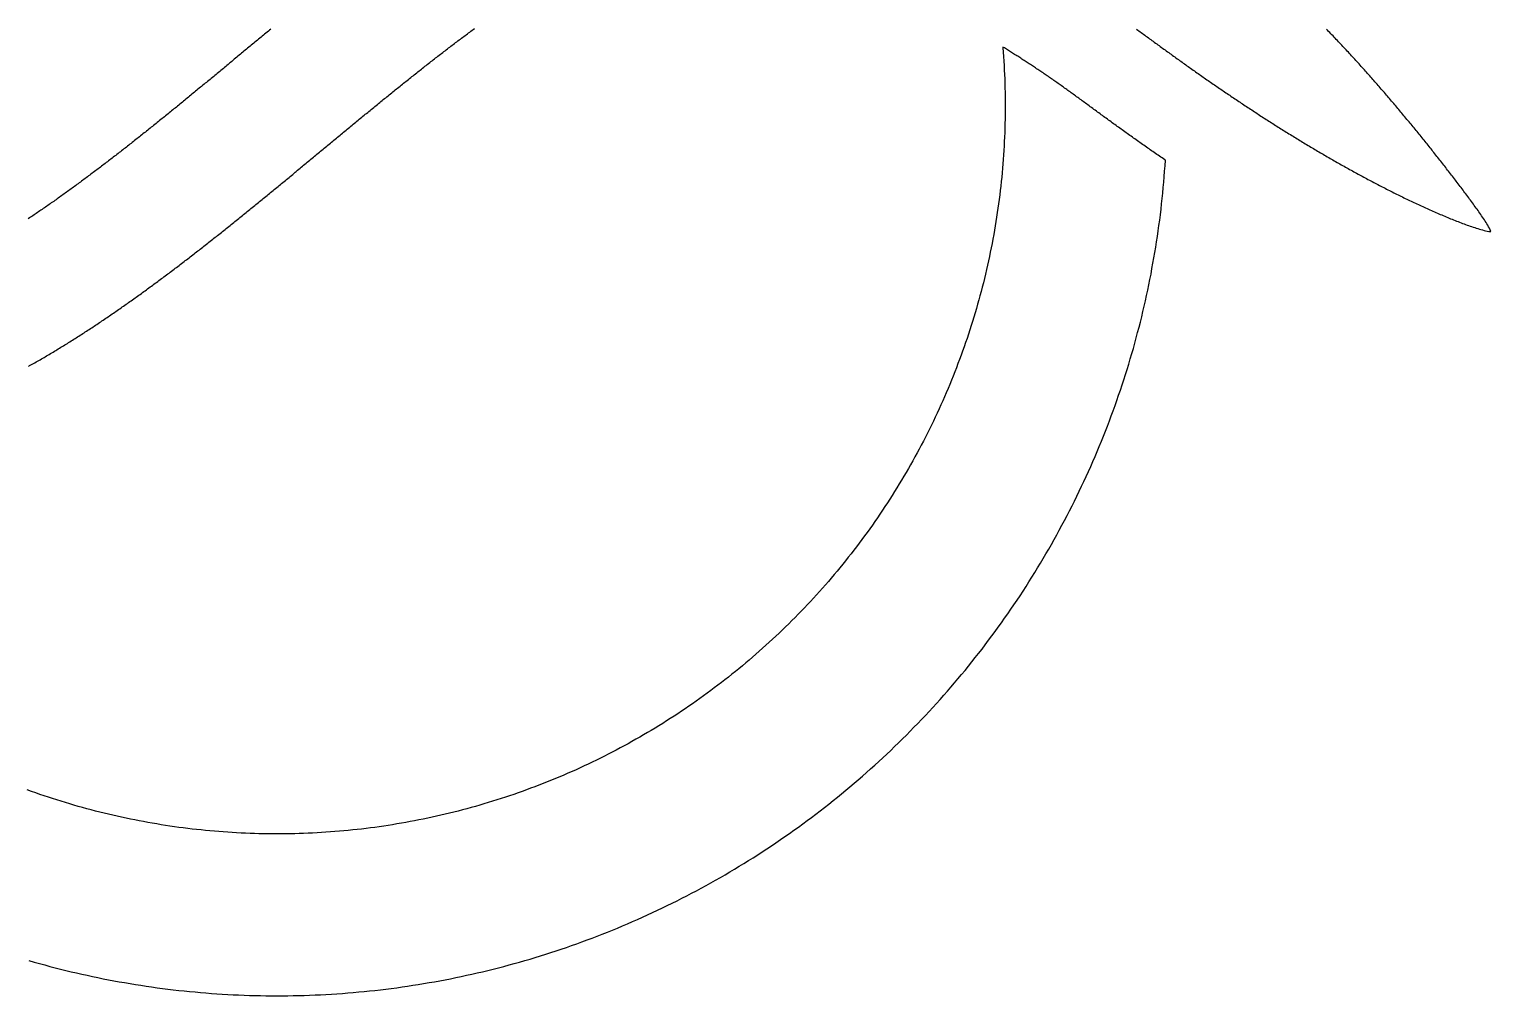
# Model space of a CAD drawing. Header units: millimetres. Extents: x 0 to 54, y 0 to 39.6.
# Drawn here: x 21.49 to 54, y 0 to 21.5 of the extents above; entities that cross this region are included whole.
import ezdxf

# ---------------------------------------------------------------- set-up
doc = ezdxf.new("R2010")
doc.units = ezdxf.units.MM

msp = doc.modelspace()

# ---------------------------------------------------------------- linework, layer by layer
for points in [[(26.865, 21.506), (26.838, 21.483), (26.811, 21.461), (26.784, 21.438), (26.757, 21.416), (26.729, 21.394), (26.702, 21.371), (26.675, 21.349), (26.648, 21.326), (26.621, 21.304), (26.594, 21.281), (26.567, 21.259), (26.539, 21.236), (26.512, 21.214), (26.485, 21.192), (26.458, 21.169), (26.431, 21.147), (26.404, 21.124), (26.377, 21.102), (26.35, 21.079), (26.323, 21.057), (26.296, 21.035), (26.269, 21.012), (26.242, 20.99), (26.215, 20.967), (26.188, 20.945), (26.161, 20.923), (26.134, 20.9), (26.107, 20.878), (26.08, 20.856), (26.053, 20.833), (26.026, 20.811), (25.999, 20.788), (25.972, 20.766), (25.945, 20.744), (25.918, 20.721), (25.891, 20.699), (25.864, 20.677), (25.837, 20.654), (25.81, 20.632), (25.783, 20.61), (25.756, 20.588), (25.729, 20.565), (25.702, 20.543), (25.675, 20.521), (25.649, 20.499), (25.622, 20.476), (25.595, 20.454), (25.568, 20.432), (25.541, 20.41), (25.514, 20.387), (25.487, 20.365), (25.461, 20.343), (25.434, 20.321), (25.407, 20.299), (25.38, 20.277), (25.353, 20.255), (25.327, 20.232), (25.3, 20.21), (25.273, 20.188), (25.246, 20.166), (25.219, 20.144), (25.193, 20.122), (25.166, 20.1), (25.139, 20.078), (25.112, 20.056), (25.086, 20.034), (25.059, 20.012), (25.032, 19.99), (25.005, 19.969), (24.979, 19.947), (24.952, 19.925), (24.925, 19.903), (24.899, 19.881), (24.872, 19.859), (24.845, 19.837), (24.819, 19.816), (24.792, 19.794), (24.765, 19.772), (24.739, 19.75), (24.712, 19.729), (24.685, 19.707), (24.659, 19.685), (24.632, 19.664), (24.606, 19.642), (24.579, 19.621), (24.552, 19.599), (24.526, 19.577), (24.499, 19.556), (24.473, 19.534), (24.446, 19.513), (24.419, 19.491), (24.393, 19.47), (24.366, 19.449), (24.34, 19.427), (24.313, 19.406), (24.287, 19.385), (24.26, 19.363), (24.234, 19.342), (24.207, 19.321), (24.181, 19.299), (24.154, 19.278), (24.128, 19.257), (24.101, 19.236), (24.075, 19.215), (24.048, 19.194), (24.022, 19.173), (23.996, 19.152), (23.969, 19.131), (23.943, 19.11), (23.916, 19.089), (23.89, 19.068), (23.863, 19.047), (23.837, 19.026), (23.811, 19.005), (23.784, 18.984), (23.758, 18.964), (23.732, 18.943), (23.705, 18.922), (23.679, 18.901), (23.653, 18.881), (23.626, 18.86), (23.6, 18.84), (23.574, 18.819), (23.547, 18.798), (23.521, 18.778), (23.495, 18.758), (23.468, 18.737), (23.442, 18.717), (23.416, 18.696), (23.39, 18.676), (23.363, 18.656), (23.337, 18.636), (23.311, 18.615), (23.285, 18.595), (23.258, 18.575), (23.232, 18.555), (23.206, 18.535), (23.18, 18.515), (23.154, 18.495), (23.127, 18.475), (23.101, 18.455), (23.075, 18.435), (23.049, 18.415), (23.023, 18.395), (22.997, 18.376), (22.971, 18.356), (22.944, 18.336), (22.918, 18.316), (22.892, 18.297), (22.866, 18.277), (22.84, 18.258), (22.814, 18.238), (22.788, 18.219), (22.762, 18.199), (22.736, 18.18), (22.71, 18.161), (22.684, 18.141), (22.658, 18.122), (22.632, 18.103), (22.606, 18.084), (22.58, 18.065), (22.554, 18.046), (22.528, 18.026), (22.502, 18.007), (22.476, 17.989), (22.45, 17.97), (22.424, 17.951), (22.398, 17.932), (22.372, 17.913), (22.346, 17.894), (22.32, 17.876), (22.294, 17.857), (22.269, 17.838), (22.243, 17.82), (22.217, 17.801), (22.191, 17.783), (22.165, 17.765), (22.139, 17.746), (22.113, 17.728), (22.088, 17.71), (22.062, 17.691), (22.036, 17.673), (22.01, 17.655), (21.984, 17.637), (21.959, 17.619), (21.933, 17.601), (21.907, 17.583), (21.881, 17.565), (21.856, 17.547), (21.83, 17.529), (21.804, 17.512), (21.779, 17.494), (21.753, 17.476), (21.727, 17.459), (21.702, 17.441), (21.676, 17.424), (21.65, 17.406), (21.625, 17.389), (21.599, 17.372), (21.573, 17.354), (21.548, 17.337), (21.522, 17.32), (21.497, 17.303), (21.471, 17.286)], [(21.473, 14.002), (21.502, 14.018), (21.531, 14.035), (21.56, 14.051), (21.589, 14.068), (21.618, 14.084), (21.647, 14.101), (21.676, 14.117), (21.705, 14.134), (21.734, 14.151), (21.763, 14.167), (21.792, 14.184), (21.821, 14.201), (21.85, 14.218), (21.879, 14.235), (21.908, 14.252), (21.937, 14.269), (21.966, 14.286), (21.994, 14.304), (22.023, 14.321), (22.052, 14.338), (22.081, 14.356), (22.11, 14.373), (22.138, 14.391), (22.167, 14.408), (22.196, 14.426), (22.225, 14.443), (22.253, 14.461), (22.282, 14.479), (22.311, 14.496), (22.34, 14.514), (22.368, 14.532), (22.397, 14.55), (22.426, 14.568), (22.454, 14.586), (22.483, 14.604), (22.511, 14.622), (22.54, 14.64), (22.569, 14.659), (22.597, 14.677), (22.626, 14.695), (22.654, 14.714), (22.683, 14.732), (22.712, 14.75), (22.74, 14.769), (22.769, 14.787), (22.797, 14.806), (22.826, 14.825), (22.854, 14.843), (22.883, 14.862), (22.911, 14.881), (22.94, 14.9), (22.968, 14.918), (22.997, 14.937), (23.025, 14.956), (23.053, 14.975), (23.082, 14.994), (23.11, 15.013), (23.139, 15.033), (23.167, 15.052), (23.195, 15.071), (23.224, 15.09), (23.252, 15.109), (23.28, 15.129), (23.309, 15.148), (23.337, 15.168), (23.365, 15.187), (23.394, 15.206), (23.422, 15.226), (23.45, 15.246), (23.479, 15.265), (23.507, 15.285), (23.535, 15.305), (23.563, 15.324), (23.592, 15.344), (23.62, 15.364), (23.648, 15.384), (23.676, 15.404), (23.704, 15.423), (23.733, 15.443), (23.761, 15.463), (23.789, 15.483), (23.817, 15.504), (23.845, 15.524), (23.873, 15.544), (23.901, 15.564), (23.93, 15.584), (23.958, 15.604), (23.986, 15.625), (24.014, 15.645), (24.042, 15.665), (24.07, 15.686), (24.098, 15.706), (24.126, 15.727), (24.154, 15.747), (24.182, 15.768), (24.21, 15.788), (24.238, 15.809), (24.266, 15.829), (24.294, 15.85), (24.322, 15.871), (24.35, 15.891), (24.378, 15.912), (24.406, 15.933), (24.434, 15.954), (24.462, 15.974), (24.49, 15.995), (24.518, 16.016), (24.546, 16.037), (24.574, 16.058), (24.602, 16.079), (24.63, 16.1), (24.657, 16.121), (24.685, 16.142), (24.713, 16.163), (24.741, 16.184), (24.769, 16.205), (24.797, 16.227), (24.825, 16.248), (24.852, 16.269), (24.88, 16.29), (24.908, 16.311), (24.936, 16.333), (24.964, 16.354), (24.991, 16.375), (25.019, 16.397), (25.047, 16.418), (25.075, 16.44), (25.102, 16.461), (25.13, 16.483), (25.158, 16.504), (25.186, 16.526), (25.213, 16.547), (25.241, 16.569), (25.269, 16.59), (25.296, 16.612), (25.324, 16.633), (25.352, 16.655), (25.379, 16.677), (25.407, 16.698), (25.435, 16.72), (25.462, 16.742), (25.49, 16.764), (25.518, 16.785), (25.545, 16.807), (25.573, 16.829), (25.601, 16.851), (25.628, 16.873), (25.656, 16.895), (25.683, 16.916), (25.711, 16.938), (25.738, 16.96), (25.766, 16.982), (25.794, 17.004), (25.821, 17.026), (25.849, 17.048), (25.876, 17.07), (25.904, 17.092), (25.931, 17.114), (25.959, 17.136), (25.986, 17.158), (26.014, 17.18), (26.041, 17.202), (26.069, 17.224), (26.096, 17.247), (26.124, 17.269), (26.151, 17.291), (26.179, 17.313), (26.206, 17.335), (26.233, 17.357), (26.261, 17.38), (26.288, 17.402), (26.316, 17.424), (26.343, 17.446), (26.37, 17.468), (26.398, 17.491), (26.425, 17.513), (26.453, 17.535), (26.48, 17.558), (26.507, 17.58), (26.535, 17.602), (26.562, 17.624), (26.589, 17.647), (26.617, 17.669), (26.644, 17.691), (26.671, 17.714), (26.699, 17.736), (26.726, 17.758), (26.753, 17.781), (26.781, 17.803), (26.808, 17.825), (26.835, 17.848), (26.862, 17.87), (26.89, 17.893), (26.917, 17.915), (26.944, 17.937), (26.971, 17.96), (26.999, 17.982), (27.026, 18.005), (27.053, 18.027), (27.08, 18.049), (27.107, 18.072), (27.135, 18.094), (27.162, 18.117), (27.189, 18.139), (27.216, 18.162), (27.243, 18.184), (27.271, 18.206), (27.298, 18.229), (27.325, 18.251), (27.352, 18.274), (27.379, 18.296), (27.406, 18.319), (27.433, 18.341), (27.461, 18.364), (27.488, 18.386), (27.515, 18.408), (27.542, 18.431), (27.569, 18.453), (27.596, 18.476), (27.623, 18.498), (27.65, 18.521), (27.677, 18.543), (27.704, 18.565), (27.731, 18.588), (27.758, 18.61), (27.785, 18.633), (27.812, 18.655), (27.839, 18.677), (27.866, 18.7), (27.893, 18.722), (27.92, 18.744), (27.947, 18.767), (27.974, 18.789), (28.001, 18.812), (28.028, 18.834), (28.055, 18.856), (28.082, 18.879), (28.109, 18.901), (28.136, 18.923), (28.163, 18.946), (28.19, 18.968), (28.217, 18.99), (28.244, 19.012), (28.271, 19.035), (28.298, 19.057), (28.325, 19.079), (28.351, 19.101), (28.378, 19.124), (28.405, 19.146), (28.432, 19.168), (28.459, 19.19), (28.486, 19.213), (28.513, 19.235), (28.539, 19.257), (28.566, 19.279), (28.593, 19.301), (28.62, 19.323), (28.647, 19.345), (28.673, 19.368), (28.7, 19.39), (28.727, 19.412), (28.754, 19.434), (28.781, 19.456), (28.807, 19.478), (28.834, 19.5), (28.861, 19.522), (28.888, 19.544), (28.914, 19.566), (28.941, 19.588), (28.968, 19.61), (28.995, 19.631), (29.021, 19.653), (29.048, 19.675), (29.075, 19.697), (29.101, 19.719), (29.128, 19.741), (29.155, 19.763), (29.181, 19.784), (29.208, 19.806), (29.235, 19.828), (29.261, 19.85), (29.288, 19.871), (29.315, 19.893), (29.341, 19.915), (29.368, 19.936), (29.394, 19.958), (29.421, 19.979), (29.448, 20.001), (29.474, 20.023), (29.501, 20.044), (29.527, 20.066), (29.554, 20.087), (29.581, 20.109), (29.607, 20.13), (29.634, 20.151), (29.66, 20.173), (29.687, 20.194), (29.713, 20.215), (29.74, 20.237), (29.766, 20.258), (29.793, 20.279), (29.819, 20.301), (29.846, 20.322), (29.872, 20.343), (29.899, 20.364), (29.925, 20.385), (29.952, 20.406), (29.978, 20.427), (30.004, 20.448), (30.031, 20.469), (30.057, 20.49), (30.084, 20.511), (30.11, 20.532), (30.137, 20.553), (30.163, 20.574), (30.189, 20.595), (30.216, 20.616), (30.242, 20.636), (30.268, 20.657), (30.295, 20.678), (30.321, 20.699), (30.347, 20.719), (30.374, 20.74), (30.4, 20.76), (30.426, 20.781), (30.453, 20.802), (30.479, 20.822), (30.505, 20.842), (30.532, 20.863), (30.558, 20.883), (30.584, 20.904), (30.61, 20.924), (30.637, 20.944), (30.663, 20.964), (30.689, 20.985), (30.715, 21.005), (30.742, 21.025), (30.768, 21.045), (30.794, 21.065), (30.82, 21.085), (30.846, 21.105), (30.873, 21.125), (30.899, 21.145), (30.925, 21.165), (30.951, 21.185), (30.977, 21.205), (31.003, 21.224), (31.029, 21.244), (31.056, 21.264), (31.082, 21.284), (31.108, 21.303), (31.134, 21.323), (31.16, 21.342), (31.186, 21.362), (31.212, 21.381), (31.238, 21.401), (31.264, 21.42), (31.29, 21.439), (31.316, 21.459), (31.342, 21.478), (31.368, 21.497), (31.394, 21.516)], [(46.122, 21.504), (46.148, 21.485), (46.174, 21.466), (46.2, 21.447), (46.226, 21.427), (46.252, 21.408), (46.279, 21.389), (46.305, 21.37), (46.331, 21.35), (46.357, 21.331), (46.384, 21.312), (46.41, 21.292), (46.436, 21.273), (46.463, 21.254), (46.489, 21.235), (46.516, 21.215), (46.542, 21.196), (46.569, 21.177), (46.595, 21.157), (46.622, 21.138), (46.648, 21.118), (46.675, 21.099), (46.702, 21.08), (46.728, 21.06), (46.755, 21.041), (46.782, 21.022), (46.809, 21.002), (46.836, 20.983), (46.863, 20.963), (46.89, 20.944), (46.916, 20.925), (46.943, 20.905), (46.97, 20.886), (46.998, 20.866), (47.025, 20.847), (47.052, 20.827), (47.079, 20.808), (47.106, 20.789), (47.133, 20.769), (47.161, 20.75), (47.188, 20.73), (47.215, 20.711), (47.243, 20.691), (47.27, 20.672), (47.297, 20.652), (47.325, 20.633), (47.352, 20.614), (47.38, 20.594), (47.408, 20.575), (47.435, 20.555), (47.463, 20.536), (47.49, 20.516), (47.518, 20.497), (47.546, 20.478), (47.574, 20.458), (47.602, 20.439), (47.629, 20.419), (47.657, 20.4), (47.685, 20.38), (47.713, 20.361), (47.741, 20.342), (47.769, 20.322), (47.797, 20.303), (47.825, 20.283), (47.853, 20.264), (47.882, 20.245), (47.91, 20.225), (47.938, 20.206), (47.966, 20.187), (47.995, 20.167), (48.023, 20.148), (48.051, 20.129), (48.08, 20.109), (48.108, 20.09), (48.137, 20.071), (48.165, 20.051), (48.194, 20.032), (48.222, 20.013), (48.251, 19.993), (48.279, 19.974), (48.308, 19.955), (48.337, 19.936), (48.365, 19.916), (48.394, 19.897), (48.423, 19.878), (48.452, 19.859), (48.481, 19.84), (48.51, 19.82), (48.539, 19.801), (48.568, 19.782), (48.597, 19.763), (48.626, 19.744), (48.655, 19.725), (48.684, 19.706), (48.713, 19.686), (48.742, 19.667), (48.771, 19.648), (48.801, 19.629), (48.83, 19.61), (48.859, 19.591), (48.888, 19.572), (48.918, 19.553), (48.947, 19.534), (48.977, 19.515), (49.006, 19.496), (49.036, 19.477), (49.065, 19.458), (49.095, 19.44), (49.124, 19.421), (49.154, 19.402), (49.184, 19.383), (49.213, 19.364), (49.243, 19.345), (49.273, 19.327), (49.303, 19.308), (49.332, 19.289), (49.362, 19.27), (49.392, 19.252), (49.422, 19.233), (49.452, 19.214), (49.482, 19.196), (49.512, 19.177), (49.542, 19.158), (49.572, 19.14), (49.602, 19.121), (49.632, 19.103), (49.662, 19.084), (49.693, 19.066), (49.723, 19.047), (49.753, 19.029), (49.783, 19.011), (49.814, 18.992), (49.844, 18.974), (49.874, 18.955), (49.905, 18.937), (49.935, 18.919), (49.966, 18.901), (49.996, 18.882), (50.026, 18.864), (50.057, 18.846), (50.088, 18.828), (50.118, 18.81), (50.149, 18.792), (50.179, 18.774), (50.21, 18.756), (50.241, 18.738), (50.272, 18.72), (50.302, 18.702), (50.333, 18.684), (50.364, 18.666), (50.395, 18.648), (50.426, 18.63), (50.457, 18.612), (50.487, 18.595), (50.518, 18.577), (50.549, 18.559), (50.58, 18.541), (50.611, 18.524), (50.643, 18.506), (50.674, 18.489), (50.705, 18.471), (50.736, 18.454), (50.767, 18.436), (50.798, 18.419), (50.829, 18.401), (50.861, 18.384), (50.892, 18.367), (50.923, 18.349), (50.955, 18.332), (50.986, 18.315), (51.017, 18.298), (51.049, 18.281), (51.08, 18.264), (51.112, 18.247), (51.143, 18.23), (51.174, 18.213), (51.206, 18.196), (51.238, 18.179), (51.269, 18.162), (51.301, 18.145), (51.332, 18.128), (51.364, 18.112), (51.396, 18.095), (51.427, 18.078), (51.459, 18.062), (51.491, 18.045), (51.522, 18.029), (51.554, 18.012), (51.586, 17.996), (51.618, 17.979), (51.65, 17.963), (51.682, 17.947), (51.713, 17.931), (51.745, 17.914), (51.777, 17.898), (51.809, 17.882), (51.841, 17.866), (51.873, 17.85), (51.905, 17.834), (51.937, 17.818), (51.969, 17.802), (52.002, 17.787), (52.034, 17.771), (52.066, 17.755), (52.098, 17.74), (52.13, 17.724), (52.162, 17.709), (52.195, 17.693), (52.227, 17.678), (52.259, 17.662), (52.291, 17.647), (52.324, 17.632), (52.356, 17.617), (52.389, 17.602), (52.421, 17.587), (52.453, 17.572), (52.486, 17.557), (52.518, 17.542), (52.551, 17.527), (52.583, 17.513), (52.616, 17.498), (52.648, 17.483), (52.681, 17.469), (52.714, 17.454), (52.746, 17.44), (52.779, 17.426), (52.812, 17.412), (52.844, 17.398), (52.877, 17.384), (52.91, 17.37), (52.943, 17.356), (52.976, 17.342), (53.009, 17.328), (53.042, 17.315), (53.075, 17.301), (53.108, 17.288), (53.141, 17.274), (53.174, 17.261), (53.207, 17.248), (53.24, 17.235), (53.273, 17.222), (53.306, 17.209), (53.34, 17.197), (53.373, 17.184), (53.407, 17.172), (53.44, 17.16), (53.474, 17.147), (53.507, 17.135), (53.541, 17.124), (53.575, 17.112), (53.609, 17.101), (53.643, 17.089), (53.677, 17.078), (53.711, 17.068), (53.746, 17.057), (53.78, 17.047), (53.815, 17.037), (53.85, 17.028), (53.886, 17.019), (53.922, 17.012), (53.959, 17.005), (54, 17.004), (53.987, 17.042), (53.97, 17.076), (53.952, 17.108), (53.934, 17.14), (53.915, 17.171), (53.896, 17.201), (53.876, 17.232), (53.857, 17.262), (53.837, 17.291), (53.817, 17.321), (53.797, 17.351), (53.777, 17.38), (53.757, 17.409), (53.737, 17.438), (53.716, 17.467), (53.696, 17.496), (53.675, 17.525), (53.655, 17.554), (53.634, 17.582), (53.614, 17.611), (53.593, 17.639), (53.572, 17.668), (53.551, 17.696), (53.53, 17.725), (53.509, 17.753), (53.488, 17.781), (53.467, 17.81), (53.446, 17.838), (53.425, 17.866), (53.404, 17.894), (53.383, 17.922), (53.362, 17.951), (53.341, 17.979), (53.32, 18.007), (53.298, 18.035), (53.277, 18.063), (53.256, 18.091), (53.234, 18.119), (53.213, 18.147), (53.192, 18.175), (53.17, 18.203), (53.149, 18.23), (53.127, 18.258), (53.106, 18.286), (53.084, 18.314), (53.063, 18.342), (53.041, 18.37), (53.019, 18.397), (52.998, 18.425), (52.976, 18.453), (52.955, 18.481), (52.933, 18.508), (52.911, 18.536), (52.889, 18.564), (52.868, 18.591), (52.846, 18.619), (52.824, 18.647), (52.802, 18.674), (52.78, 18.702), (52.758, 18.73), (52.737, 18.757), (52.715, 18.785), (52.693, 18.812), (52.671, 18.84), (52.649, 18.867), (52.627, 18.895), (52.605, 18.922), (52.583, 18.95), (52.561, 18.977), (52.538, 19.005), (52.516, 19.032), (52.494, 19.06), (52.472, 19.087), (52.45, 19.115), (52.428, 19.142), (52.405, 19.17), (52.383, 19.197), (52.361, 19.224), (52.338, 19.252), (52.316, 19.279), (52.294, 19.306), (52.271, 19.334), (52.249, 19.361), (52.226, 19.388), (52.204, 19.415), (52.182, 19.443), (52.159, 19.47), (52.136, 19.497), (52.114, 19.524), (52.091, 19.552), (52.069, 19.579), (52.046, 19.606), (52.023, 19.633), (52.001, 19.66), (51.978, 19.687), (51.955, 19.714), (51.933, 19.742), (51.91, 19.769), (51.887, 19.796), (51.864, 19.823), (51.841, 19.85), (51.818, 19.877), (51.795, 19.904), (51.773, 19.931), (51.75, 19.958), (51.727, 19.985), (51.704, 20.011), (51.681, 20.038), (51.657, 20.065), (51.634, 20.092), (51.611, 20.119), (51.588, 20.146), (51.565, 20.172), (51.542, 20.199), (51.518, 20.226), (51.495, 20.253), (51.472, 20.279), (51.449, 20.306), (51.425, 20.333), (51.402, 20.359), (51.378, 20.386), (51.355, 20.413), (51.332, 20.439), (51.308, 20.466), (51.284, 20.492), (51.261, 20.519), (51.237, 20.545), (51.214, 20.572), (51.19, 20.598), (51.166, 20.624), (51.143, 20.651), (51.119, 20.677), (51.095, 20.703), (51.071, 20.73), (51.048, 20.756), (51.024, 20.782), (51, 20.808), (50.976, 20.835), (50.952, 20.861), (50.928, 20.887), (50.904, 20.913), (50.88, 20.939), (50.856, 20.965), (50.832, 20.991), (50.808, 21.017), (50.784, 21.043), (50.759, 21.069), (50.735, 21.095), (50.711, 21.121), (50.687, 21.147), (50.662, 21.173), (50.638, 21.198), (50.614, 21.224), (50.589, 21.25), (50.565, 21.275), (50.54, 21.301), (50.516, 21.327), (50.491, 21.352), (50.467, 21.378), (50.442, 21.403), (50.418, 21.429), (50.393, 21.454), (50.368, 21.48), (50.343, 21.505)], [(21.485, 0.783), (21.602, 0.75), (21.719, 0.717), (21.836, 0.685), (21.954, 0.654), (22.071, 0.623), (22.189, 0.593), (22.307, 0.564), (22.425, 0.536), (22.543, 0.508), (22.662, 0.481), (22.78, 0.455), (22.899, 0.429), (23.018, 0.405), (23.137, 0.38), (23.256, 0.357), (23.376, 0.335), (23.495, 0.313), (23.615, 0.292), (23.735, 0.271), (23.855, 0.251), (23.975, 0.233), (24.095, 0.214), (24.215, 0.197), (24.335, 0.18), (24.456, 0.164), (24.576, 0.149), (24.697, 0.134), (24.818, 0.121), (24.938, 0.108), (25.059, 0.095), (25.18, 0.084), (25.301, 0.073), (25.422, 0.063), (25.543, 0.054), (25.665, 0.045), (25.786, 0.037), (25.907, 0.03), (26.028, 0.024), (26.15, 0.018), (26.271, 0.013), (26.393, 0.009), (26.514, 0.006), (26.636, 0.003), (26.757, 0.001), (26.879, 0), (27, 0), (27.121, 0), (27.243, 0.001), (27.364, 0.003), (27.486, 0.006), (27.607, 0.009), (27.729, 0.013), (27.85, 0.018), (27.972, 0.024), (28.093, 0.03), (28.214, 0.037), (28.335, 0.045), (28.457, 0.054), (28.578, 0.063), (28.699, 0.073), (28.82, 0.084), (28.941, 0.095), (29.062, 0.108), (29.182, 0.121), (29.303, 0.134), (29.424, 0.149), (29.544, 0.164), (29.665, 0.18), (29.785, 0.197), (29.905, 0.214), (30.025, 0.233), (30.145, 0.251), (30.265, 0.271), (30.385, 0.292), (30.505, 0.313), (30.624, 0.335), (30.744, 0.357), (30.863, 0.38), (30.982, 0.405), (31.101, 0.429), (31.22, 0.455), (31.338, 0.481), (31.457, 0.508), (31.575, 0.536), (31.693, 0.564), (31.811, 0.593), (31.929, 0.623), (32.046, 0.654), (32.164, 0.685), (32.281, 0.717), (32.398, 0.75), (32.515, 0.783), (32.631, 0.818), (32.748, 0.853), (32.864, 0.888), (32.98, 0.925), (33.095, 0.962), (33.211, 0.999), (33.326, 1.038), (33.441, 1.077), (33.556, 1.117), (33.67, 1.157), (33.785, 1.199), (33.899, 1.241), (34.012, 1.283), (34.126, 1.327), (34.239, 1.371), (34.352, 1.416), (34.465, 1.461), (34.577, 1.507), (34.689, 1.554), (34.801, 1.602), (34.913, 1.65), (35.024, 1.699), (35.135, 1.748), (35.245, 1.798), (35.356, 1.849), (35.466, 1.901), (35.575, 1.953), (35.685, 2.006), (35.794, 2.06), (35.902, 2.114), (36.011, 2.169), (36.119, 2.225), (36.226, 2.281), (36.334, 2.338), (36.441, 2.396), (36.547, 2.454), (36.653, 2.513), (36.759, 2.572), (36.865, 2.632), (36.97, 2.693), (37.075, 2.755), (37.179, 2.817), (37.283, 2.88), (37.387, 2.943), (37.49, 3.007), (37.593, 3.072), (37.695, 3.137), (37.797, 3.203), (37.899, 3.27), (38, 3.337), (38.101, 3.405), (38.201, 3.473), (38.301, 3.542), (38.401, 3.612), (38.5, 3.682), (38.599, 3.753), (38.697, 3.824), (38.795, 3.896), (38.892, 3.969), (38.989, 4.042), (39.086, 4.116), (39.182, 4.191), (39.277, 4.266), (39.372, 4.341), (39.467, 4.418), (39.561, 4.494), (39.655, 4.572), (39.748, 4.65), (39.841, 4.728), (39.933, 4.807), (40.025, 4.887), (40.116, 4.967), (40.207, 5.048), (40.297, 5.129), (40.387, 5.211), (40.476, 5.293), (40.565, 5.376), (40.653, 5.46), (40.741, 5.544), (40.828, 5.629), (40.915, 5.714), (41.001, 5.799), (41.086, 5.885), (41.171, 5.972), (41.256, 6.059), (41.34, 6.147), (41.424, 6.235), (41.507, 6.324), (41.589, 6.413), (41.671, 6.503), (41.752, 6.593), (41.833, 6.684), (41.913, 6.775), (41.993, 6.867), (42.072, 6.959), (42.15, 7.052), (42.228, 7.145), (42.306, 7.239), (42.382, 7.333), (42.459, 7.428), (42.534, 7.523), (42.609, 7.618), (42.684, 7.714), (42.758, 7.811), (42.831, 7.908), (42.904, 8.005), (42.976, 8.103), (43.047, 8.201), (43.118, 8.3), (43.188, 8.399), (43.258, 8.499), (43.327, 8.599), (43.395, 8.699), (43.463, 8.8), (43.53, 8.901), (43.597, 9.003), (43.663, 9.105), (43.728, 9.207), (43.793, 9.31), (43.857, 9.413), (43.92, 9.517), (43.983, 9.621), (44.045, 9.725), (44.107, 9.83), (44.168, 9.935), (44.228, 10.041), (44.287, 10.147), (44.346, 10.253), (44.404, 10.359), (44.462, 10.466), (44.519, 10.574), (44.575, 10.681), (44.631, 10.789), (44.686, 10.898), (44.74, 11.006), (44.794, 11.115), (44.847, 11.225), (44.899, 11.334), (44.951, 11.444), (45.002, 11.555), (45.052, 11.665), (45.101, 11.776), (45.15, 11.887), (45.198, 11.999), (45.246, 12.111), (45.293, 12.223), (45.339, 12.335), (45.384, 12.448), (45.429, 12.561), (45.473, 12.674), (45.517, 12.788), (45.559, 12.901), (45.601, 13.015), (45.643, 13.13), (45.683, 13.244), (45.723, 13.359), (45.762, 13.474), (45.801, 13.589), (45.838, 13.705), (45.875, 13.82), (45.912, 13.936), (45.947, 14.052), (45.982, 14.169), (46.017, 14.285), (46.05, 14.402), (46.083, 14.519), (46.115, 14.636), (46.146, 14.754), (46.177, 14.871), (46.207, 14.989), (46.236, 15.107), (46.264, 15.225), (46.292, 15.343), (46.319, 15.462), (46.345, 15.58), (46.371, 15.699), (46.395, 15.818), (46.42, 15.937), (46.443, 16.056), (46.465, 16.176), (46.487, 16.295), (46.508, 16.415), (46.529, 16.535), (46.549, 16.655), (46.567, 16.775), (46.586, 16.895), (46.603, 17.015), (46.62, 17.135), (46.636, 17.256), (46.651, 17.376), (46.666, 17.497), (46.679, 17.618), (46.692, 17.738), (46.705, 17.859), (46.716, 17.98), (46.727, 18.101), (46.737, 18.222), (46.746, 18.343), (46.755, 18.465), (46.763, 18.586), (46.763, 18.587), (46.748, 18.597), (46.718, 18.617), (46.689, 18.638), (46.66, 18.658), (46.631, 18.678), (46.602, 18.698), (46.572, 18.718), (46.543, 18.738), (46.514, 18.759), (46.485, 18.779), (46.457, 18.799), (46.428, 18.819), (46.399, 18.839), (46.37, 18.859), (46.341, 18.88), (46.313, 18.9), (46.284, 18.92), (46.255, 18.94), (46.227, 18.96), (46.198, 18.98), (46.17, 19), (46.141, 19.021), (46.113, 19.041), (46.085, 19.061), (46.056, 19.081), (46.028, 19.101), (46, 19.121), (45.972, 19.141), (45.943, 19.161), (45.915, 19.181), (45.887, 19.201), (45.859, 19.221), (45.831, 19.241), (45.803, 19.261), (45.776, 19.281), (45.748, 19.302), (45.72, 19.322), (45.692, 19.341), (45.665, 19.361), (45.637, 19.381), (45.609, 19.401), (45.582, 19.421), (45.554, 19.441), (45.527, 19.461), (45.499, 19.481), (45.472, 19.501), (45.445, 19.521), (45.417, 19.541), (45.39, 19.561), (45.363, 19.58), (45.336, 19.6), (45.309, 19.62), (45.282, 19.64), (45.255, 19.66), (45.228, 19.679), (45.201, 19.699), (45.174, 19.719), (45.147, 19.739), (45.12, 19.758), (45.093, 19.778), (45.067, 19.798), (45.04, 19.817), (45.013, 19.837), (44.987, 19.856), (44.961, 19.876), (44.935, 19.894), (44.911, 19.913), (44.886, 19.931), (44.862, 19.949), (44.837, 19.967), (44.813, 19.985), (44.788, 20.002), (44.764, 20.02), (44.739, 20.038), (44.715, 20.056), (44.69, 20.073), (44.666, 20.091), (44.642, 20.108), (44.617, 20.126), (44.593, 20.143), (44.569, 20.161), (44.545, 20.178), (44.521, 20.195), (44.496, 20.212), (44.472, 20.23), (44.448, 20.247), (44.424, 20.264), (44.4, 20.281), (44.376, 20.298), (44.352, 20.315), (44.328, 20.332), (44.304, 20.348), (44.28, 20.365), (44.256, 20.382), (44.232, 20.398), (44.208, 20.415), (44.184, 20.431), (44.16, 20.448), (44.136, 20.464), (44.113, 20.481), (44.089, 20.497), (44.065, 20.513), (44.041, 20.529), (44.018, 20.545), (43.994, 20.561), (43.97, 20.577), (43.947, 20.593), (43.923, 20.609), (43.899, 20.625), (43.876, 20.641), (43.852, 20.657), (43.829, 20.672), (43.805, 20.688), (43.782, 20.703), (43.759, 20.719), (43.735, 20.734), (43.712, 20.749), (43.688, 20.765), (43.665, 20.78), (43.642, 20.795), (43.619, 20.81), (43.595, 20.825), (43.572, 20.84), (43.549, 20.855), (43.526, 20.87), (43.503, 20.885), (43.479, 20.9), (43.456, 20.914), (43.433, 20.929), (43.41, 20.943), (43.387, 20.958), (43.364, 20.972), (43.341, 20.987), (43.318, 21.001), (43.296, 21.015), (43.273, 21.03), (43.25, 21.044), (43.227, 21.058), (43.204, 21.072), (43.182, 21.086), (43.159, 21.099), (43.147, 21.107), (43.148, 21.091), (43.156, 20.992), (43.163, 20.893), (43.17, 20.793), (43.175, 20.694), (43.18, 20.595), (43.185, 20.496), (43.189, 20.396), (43.192, 20.297), (43.195, 20.198), (43.197, 20.098), (43.199, 19.999), (43.2, 19.899), (43.2, 19.8), (43.2, 19.701), (43.199, 19.601), (43.197, 19.502), (43.195, 19.402), (43.192, 19.303), (43.189, 19.204), (43.185, 19.104), (43.18, 19.005), (43.175, 18.906), (43.17, 18.807), (43.163, 18.707), (43.156, 18.608), (43.148, 18.509), (43.14, 18.41), (43.131, 18.311), (43.122, 18.212), (43.112, 18.113), (43.101, 18.014), (43.09, 17.916), (43.078, 17.817), (43.066, 17.718), (43.053, 17.62), (43.039, 17.521), (43.025, 17.423), (43.01, 17.325), (42.994, 17.226), (42.978, 17.128), (42.961, 17.03), (42.944, 16.933), (42.926, 16.835), (42.908, 16.737), (42.889, 16.64), (42.869, 16.542), (42.849, 16.445), (42.828, 16.348), (42.806, 16.251), (42.784, 16.154), (42.762, 16.057), (42.738, 15.96), (42.715, 15.864), (42.69, 15.767), (42.665, 15.671), (42.639, 15.575), (42.613, 15.479), (42.586, 15.384), (42.559, 15.288), (42.531, 15.193), (42.502, 15.097), (42.473, 15.002), (42.444, 14.908), (42.413, 14.813), (42.382, 14.718), (42.351, 14.624), (42.319, 14.53), (42.286, 14.436), (42.253, 14.342), (42.219, 14.249), (42.185, 14.156), (42.15, 14.063), (42.114, 13.97), (42.078, 13.877), (42.042, 13.785), (42.005, 13.692), (41.967, 13.601), (41.929, 13.509), (41.89, 13.417), (41.85, 13.326), (41.81, 13.235), (41.77, 13.144), (41.729, 13.054), (41.687, 12.964), (41.645, 12.874), (41.602, 12.784), (41.559, 12.694), (41.515, 12.605), (41.47, 12.516), (41.425, 12.428), (41.38, 12.339), (41.334, 12.251), (41.287, 12.163), (41.24, 12.076), (41.192, 11.989), (41.144, 11.902), (41.095, 11.815), (41.046, 11.729), (40.996, 11.643), (40.946, 11.557), (40.895, 11.472), (40.844, 11.386), (40.792, 11.302), (40.74, 11.217), (40.687, 11.133), (40.633, 11.049), (40.579, 10.966), (40.525, 10.883), (40.47, 10.8), (40.414, 10.717), (40.358, 10.635), (40.302, 10.553), (40.245, 10.472), (40.187, 10.391), (40.129, 10.31), (40.071, 10.23), (40.012, 10.15), (39.953, 10.07), (39.893, 9.991), (39.832, 9.912), (39.771, 9.833), (39.71, 9.755), (39.648, 9.677), (39.586, 9.6), (39.523, 9.523), (39.459, 9.446), (39.396, 9.37), (39.331, 9.294), (39.267, 9.219), (39.202, 9.144), (39.136, 9.069), (39.07, 8.995), (39.003, 8.921), (38.936, 8.847), (38.869, 8.774), (38.801, 8.702), (38.733, 8.629), (38.664, 8.558), (38.595, 8.486), (38.525, 8.415), (38.455, 8.345), (38.385, 8.275), (38.314, 8.205), (38.242, 8.136), (38.171, 8.067), (38.098, 7.999), (38.026, 7.931), (37.953, 7.864), (37.879, 7.797), (37.805, 7.73), (37.731, 7.664), (37.656, 7.598), (37.581, 7.533), (37.506, 7.469), (37.43, 7.404), (37.354, 7.341), (37.277, 7.277), (37.2, 7.214), (37.123, 7.152), (37.045, 7.09), (36.967, 7.029), (36.888, 6.968), (36.809, 6.907), (36.73, 6.847), (36.65, 6.788), (36.57, 6.729), (36.49, 6.671), (36.409, 6.613), (36.328, 6.555), (36.247, 6.498), (36.165, 6.442), (36.083, 6.386), (36, 6.33), (35.917, 6.275), (35.834, 6.221), (35.751, 6.167), (35.667, 6.113), (35.583, 6.06), (35.498, 6.008), (35.414, 5.956), (35.328, 5.905), (35.243, 5.854), (35.157, 5.804), (35.071, 5.754), (34.985, 5.705), (34.898, 5.656), (34.811, 5.608), (34.724, 5.56), (34.637, 5.513), (34.549, 5.466), (34.461, 5.42), (34.372, 5.375), (34.284, 5.33), (34.195, 5.285), (34.106, 5.241), (34.016, 5.198), (33.926, 5.155), (33.836, 5.113), (33.746, 5.071), (33.656, 5.03), (33.565, 4.99), (33.474, 4.95), (33.383, 4.91), (33.291, 4.871), (33.199, 4.833), (33.108, 4.795), (33.015, 4.758), (32.923, 4.722), (32.83, 4.686), (32.737, 4.65), (32.644, 4.615), (32.551, 4.581), (32.458, 4.547), (32.364, 4.514), (32.27, 4.481), (32.176, 4.449), (32.082, 4.418), (31.987, 4.387), (31.892, 4.356), (31.798, 4.327), (31.703, 4.298), (31.607, 4.269), (31.512, 4.241), (31.416, 4.214), (31.321, 4.187), (31.225, 4.161), (31.129, 4.135), (31.033, 4.11), (30.936, 4.085), (30.84, 4.062), (30.743, 4.038), (30.646, 4.016), (30.549, 3.994), (30.452, 3.972), (30.355, 3.951), (30.258, 3.931), (30.16, 3.911), (30.063, 3.892), (29.965, 3.874), (29.867, 3.856), (29.77, 3.839), (29.672, 3.822), (29.574, 3.806), (29.475, 3.79), (29.377, 3.775), (29.279, 3.761), (29.18, 3.747), (29.082, 3.734), (28.983, 3.722), (28.884, 3.71), (28.786, 3.699), (28.687, 3.688), (28.588, 3.678), (28.489, 3.669), (28.39, 3.66), (28.291, 3.652), (28.192, 3.644), (28.093, 3.637), (27.993, 3.63), (27.894, 3.625), (27.795, 3.62), (27.696, 3.615), (27.596, 3.611), (27.497, 3.608), (27.398, 3.605), (27.298, 3.603), (27.199, 3.601), (27.099, 3.6), (27, 3.6), (26.901, 3.6), (26.801, 3.601), (26.702, 3.603), (26.602, 3.605), (26.503, 3.608), (26.404, 3.611), (26.304, 3.615), (26.205, 3.62), (26.106, 3.625), (26.007, 3.63), (25.907, 3.637), (25.808, 3.644), (25.709, 3.652), (25.61, 3.66), (25.511, 3.669), (25.412, 3.678), (25.313, 3.688), (25.214, 3.699), (25.116, 3.71), (25.017, 3.722), (24.918, 3.734), (24.82, 3.747), (24.721, 3.761), (24.623, 3.775), (24.525, 3.79), (24.426, 3.806), (24.328, 3.822), (24.23, 3.839), (24.133, 3.856), (24.035, 3.874), (23.937, 3.892), (23.84, 3.911), (23.742, 3.931), (23.645, 3.951), (23.548, 3.972), (23.451, 3.994), (23.354, 4.016), (23.257, 4.038), (23.16, 4.062), (23.064, 4.085), (22.967, 4.11), (22.871, 4.135), (22.775, 4.161), (22.679, 4.187), (22.584, 4.214), (22.488, 4.241), (22.393, 4.269), (22.297, 4.298), (22.202, 4.327), (22.108, 4.356), (22.013, 4.387), (21.918, 4.418), (21.824, 4.449), (21.73, 4.481), (21.636, 4.514), (21.542, 4.547), (21.449, 4.581)]]:
    msp.add_lwpolyline(points)

doc.saveas('drawing.dxf')
